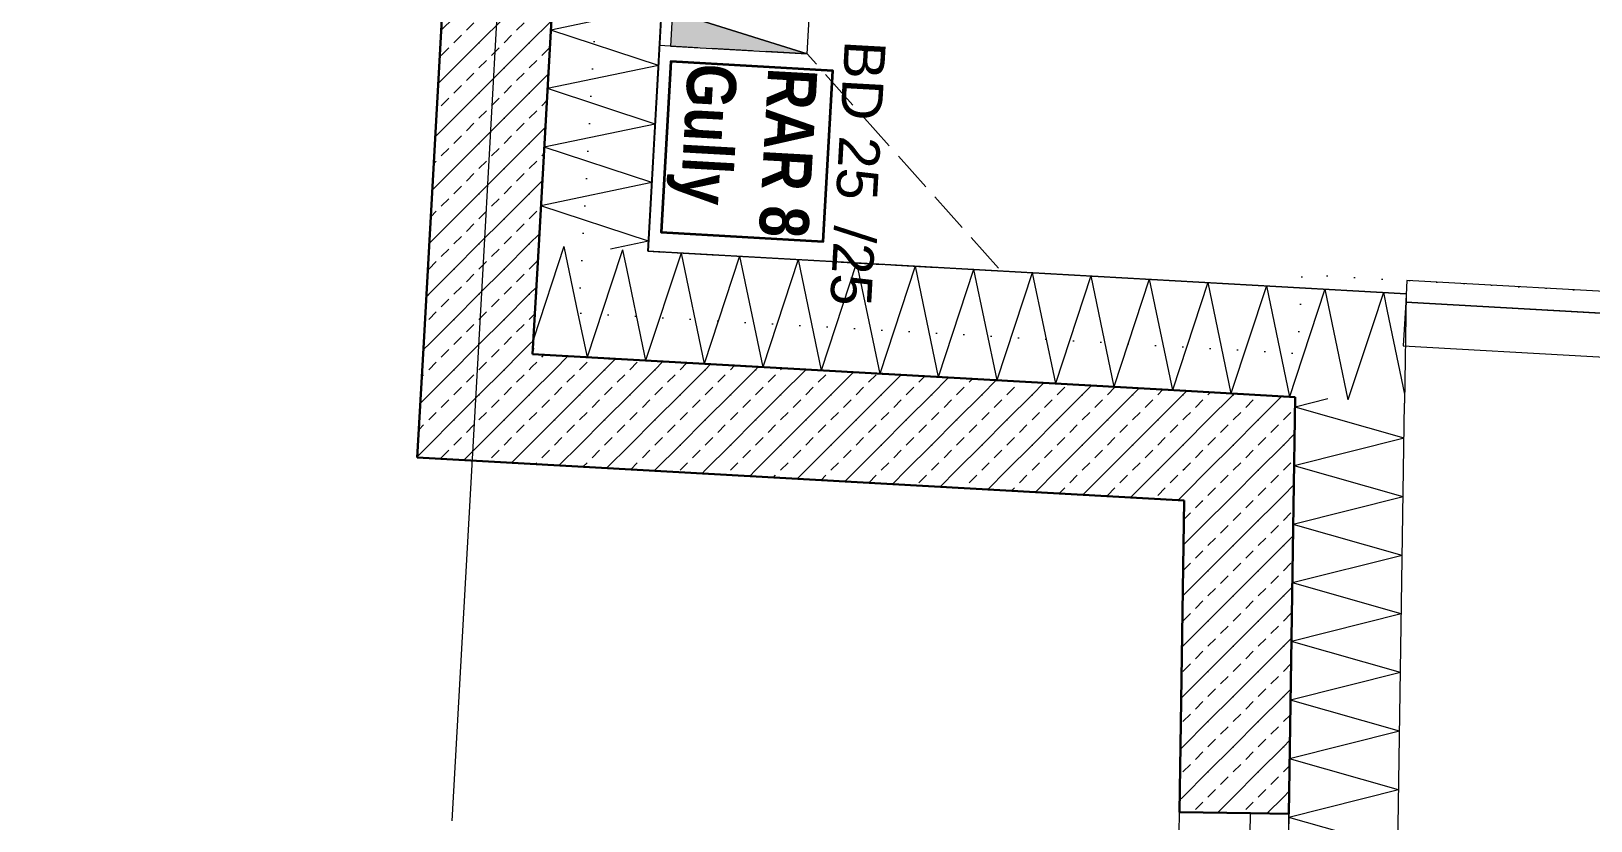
# Model space of a CAD drawing. Header units: metres. Extents: x -16782 to 57285, y -22997 to 18599.
# Drawn here: x 3111 to 5963, y 6047 to 7490 of the extents above; entities that cross this region are included whole.
import ezdxf
from ezdxf.enums import TextEntityAlignment as Align

# ---------------------------------------------------------------- set-up
doc = ezdxf.new("R2010")
doc.units = ezdxf.units.M
doc.header["$MEASUREMENT"] = 0
doc.set_wipeout_variables(frame=1)
for name, pattern in [('Punktlinie weit', [0.05, 0, -0.05]), ('Strichlinie eng', [0.1, 0.075, -0.025]), ('Wipeout_Contour', [1, 0, -1])]:
    doc.linetypes.add(name, pattern=pattern)
for name, color, linetype in [('110 Wand Aussen', 7, 'Continuous'), ('11__100 Achsraster', 7, 'Continuous'), ('141 Bruestung Glas', 7, 'Continuous'), ('210 Balkonplatte', 7, 'Continuous'), ('220 Bodenaufbau', 7, 'Continuous'), ('221 Gefälledämmung 3D', 7, 'Continuous'), ('710 Gully RAR', 7, 'Continuous'), ('810 Raumstempel', 7, 'Continuous'), ('870 Deckendurchbruchsymbol', 7, 'Continuous')]:
    doc.layers.add(name, color=color, linetype=linetype)
doc.styles.add('ERSTELLTER_STIL_1', font='ARIALN.TTF')
doc.styles.add('ERSTELLTER_STIL_2', font='arial.ttf')
doc.styles.add('ERSTELLTER_STIL_3', font='ARIALNB.TTF')
doc.styles.add('ERSTELLTER_STIL_4', font='arialbd.ttf')
doc.linetypes.add('Grenze Bezirk', pattern='A,0,[2,22HAUS116_408 STG1 _ 1.Stock_IndexB_2026-08-161.Shx,S=0.001587,R=0,X=0,Y=0],-0.25,0', length=0.25)
pattern_1 = [(45, (0, 0), (-0.04596194, 0.04596194), [0.0195, -0.013]), (45, (-0.02298, 0.02298), (-0.04596194, 0.04596194), [0.065, 0])]

# ---------------------------------------------------------------- blocks, each defined once
blk = doc.blocks.new('Decke_3_1', base_point=(-14.8205, 13.5588))
at = {"layer": '220 Bodenaufbau', "color": 7, "linetype": 'Punktlinie weit', "lineweight": 13, "flags": 128}
blk.add_lwpolyline([(-14.8205, 13.5588), (-15.0311, -0.1695), (-7.7603, -0.1697), (-7.7822, -1.5992), (-0.3113, -1.5994), (-0.1084, 11.6329), (1.3215, 11.611), (1.4285, 18.5944), (0.0351, 18.6723), (0.3059, 23.5153), (0.539, 27.6725), (-2.8904, 27.6317), (-14.1975, 28.1491), (-14.5278, 22.2551), (-14.747, 18.3416), (-14.7634, 17.2827), (-10.444, 17.0406), (-10.6425, 13.4947)], close=True, dxfattribs=at)
blk = doc.blocks.new('Balkon_015_2_1', base_point=(2.0753, 22.3107))
at = {"layer": '810 Raumstempel', "color": 253, "linetype": 'Continuous', "lineweight": 9, "true_color": 0x9f9f9f, "flags": 128}
blk.add_lwpolyline([(0.2453, 18.861), (1.6315, 18.7833), (1.6306, 18.7677), (2.5901, 18.7139), (2.9042, 24.3204), (0.5586, 24.4518)], close=True, dxfattribs=at)
at = {"layer": '810 Raumstempel', "color": 7, "lineweight": 13}
for tag, height, style, p in [('DUMMY_892', 0.1, 'ERSTELLTER_STIL_1', (1.6508, 23.7638)), ('DUMMY_891', 0.1, 'ERSTELLTER_STIL_1', (1.8155, 23.7638)), ('stFloorCovering', 0.1, 'ERSTELLTER_STIL_1', (1.8155, 23.7325)), ('ROOM_NAME', 0.125, 'ERSTELLTER_STIL_3', (2.0214, 23.7246)), ('DUMMY_890', 0.125, 'ERSTELLTER_STIL_3', (2.0214, 23.2813))]:
    blk.add_attdef(tag, text='', height=height, rotation=270, dxfattribs=dict(at, style=style)).set_placement(p, align=Align.TOP_LEFT)
blk = doc.blocks.new('*X464')
at = {"layer": '110 Wand Aussen', "color": 7, "linetype": 'Continuous', "lineweight": 5}
for p, q in [((1.4883, 18.591), (1.4283, 18.576)), ((1.6275, 18.5193), (1.4283, 18.576)), ((1.6275, 18.5193), (1.4267, 18.4688)), ((1.6258, 18.4121), (1.4267, 18.4688)), ((1.6258, 18.4121), (1.425, 18.3616)), ((1.6242, 18.305), (1.425, 18.3616)), ((1.6242, 18.305), (1.4234, 18.2545)), ((1.6225, 18.1978), (1.4234, 18.2545)), ((1.6225, 18.1978), (1.4217, 18.1473)), ((1.6209, 18.0906), (1.4217, 18.1473)), ((1.6209, 18.0906), (1.4201, 18.0401)), ((1.6192, 17.9835), (1.4201, 18.0401)), ((1.6192, 17.9835), (1.4184, 17.9329)), ((1.6176, 17.8763), (1.4184, 17.9329)), ((1.6176, 17.8763), (1.4168, 17.8258)), ((1.615, 17.7694), (1.4168, 17.8258))]:
    blk.add_line(p, q, dxfattribs=at)
blk = doc.blocks.new('Kombi-Fenster 2-Fl 27')
at = {"layer": '110 Wand Aussen', "color": 7, "linetype": 'Strichlinie eng', "lineweight": 13}
for p, q in [((-0.98, 0.03), (-0.28, 0.73)), ((0.98, 0.03), (0.14, 0.515))]:
    blk.add_line(p, q, dxfattribs=at)
at = {"layer": '110 Wand Aussen', "color": 7, "linetype": 'Continuous', "lineweight": 13}
for p, q in [((-1.06, 0.13), (1.06, 0.13)), ((-0.98, -0.03), (-0.98, 0.03)), ((-0.98, 0.03), (-0.91, 0.03)), ((-0.91, 0.03), (-0.06, 0.03)), ((-0.91, 0.03), (-0.91, -0.03)), ((-0.06, -0.03), (-0.06, 0.03)), ((-0.06, 0.03), (-0.01, 0.03)), ((-0.01, 0.03), (-0.01, 0)), ((-0.01, 0), (-0.01, 0.03)), ((-0.01, 0.03), (0.06, 0.03)), ((0.06, 0.03), (0.91, 0.03)), ((0.06, 0.03), (0.06, -0.03)), ((0.91, -0.03), (0.91, 0.03)), ((0.91, 0.03), (0.98, 0.03)), ((0.98, 0.03), (0.98, -0.03)), ((-1.06, 0), (-0.98, 0)), ((-0.98, 0), (-0.98, -0.03)), ((-0.91, 0.01), (-0.06, 0.01)), ((-0.01, 0), (0.01, 0)), ((0.01, 0), (-0.01, 0)), ((0.01, 0), (0.01, -0.03)), ((0.01, -0.03), (0.01, 0)), ((0.06, 0.01), (0.91, 0.01)), ((0.98, -0.03), (0.98, 0)), ((0.98, 0), (1.06, 0)), ((-0.06, -0.01), (-0.91, -0.01)), ((0.91, -0.01), (0.06, -0.01)), ((-0.98, -0.03), (-0.96, -0.03)), ((-0.91, -0.03), (-0.98, -0.03)), ((-0.96, -0.03), (-0.96, -0.07)), ((-0.06, -0.03), (-0.91, -0.03)), ((0.01, -0.03), (-0.06, -0.03)), ((0.06, -0.03), (0.01, -0.03)), ((0.91, -0.03), (0.06, -0.03)), ((0.98, -0.03), (0.91, -0.03)), ((0.96, -0.07), (0.96, -0.03)), ((0.96, -0.03), (0.98, -0.03)), ((-0.96, -0.07), (-1.06, -0.07)), ((-1, -0.07), (-1.06, -0.07)), ((-1, -0.07), (-1.06, -0.07)), ((-1, -0.27), (-1, -0.07)), ((0.96, -0.07), (-0.96, -0.07)), ((1.06, -0.07), (0.96, -0.07)), ((1, -0.07), (1.06, -0.07)), ((1, -0.07), (1.06, -0.07)), ((1, -0.27), (1, -0.07)), ((-1, -0.27), (1, -0.27))]:
    blk.add_line(p, q, dxfattribs=at)
at = {"layer": '110 Wand Aussen', "color": 7, "linetype": 'Continuous', "lineweight": 30}
for p, q in [((-1.06, 0), (-1.06, 0.13)), ((1.06, 0), (1.06, 0.13)), ((-1.06, -0.07), (-1.06, 0)), ((-1.06, -0.07), (-1.06, 0)), ((1.06, -0.07), (1.06, 0)), ((1.06, -0.07), (1.06, 0))]:
    blk.add_line(p, q, dxfattribs=at)
at = {"layer": '110 Wand Aussen', "color": 7, "linetype": 'Strichlinie eng', "lineweight": 13}
for centre, radius, start, end in [((-0.98, 0.03), 0.99, 0, 45), ((0.98, 0.03), 0.97, 150, 180)]:
    blk.add_arc(centre, radius, start, end, dxfattribs=at)
blk = doc.blocks.new('Wand_14_1', base_point=(1.519, 11.4479))
at = {"layer": '110 Wand Aussen', "linetype": 'Continuous', "lineweight": 0, "true_color": 0x000000}
h = blk.add_hatch(dxfattribs=at)
h.set_pattern_fill('BETON__BEWEHRT_SN46_0001', color=18, style=0, pattern_type=2)
h.set_pattern_definition(pattern_1)
h.paths.add_polyline_path([(1.2257, 18.4055), (1.2169, 17.8355), (1.3469, 17.8335), (1.4169, 17.8325), (1.4255, 18.3942)])
at = {"layer": '110 Wand Aussen', "color": 7, "linetype": 'Continuous', "lineweight": 30}
for p, q in [((1.4255, 18.3942), (1.4286, 18.5944)), ((1.4169, 17.8325), (1.4255, 18.3942)), ((1.3469, 17.8335), (1.2169, 17.8355)), ((1.4169, 17.8325), (1.3469, 17.8335))]:
    blk.add_line(p, q, dxfattribs=at)
at = {"layer": '110 Wand Aussen', "color": 7, "linetype": 'Continuous', "lineweight": 13}
blk.add_line((1.416, 17.7725), (1.4169, 17.8325), dxfattribs=at)
at = {"layer": '110 Wand Aussen', "color": 7, "linetype": 'Continuous', "lineweight": 13, "flags": 128}
blk.add_lwpolyline([(1.616, 17.7694), (1.6284, 18.5832)], dxfattribs=at)
at = {"layer": '110 Wand Aussen', "color": 7, "linetype": 'Continuous', "lineweight": 30, "flags": 128}
blk.add_lwpolyline([(1.2257, 18.4055), (1.2169, 17.8355)], dxfattribs=at)
at = {"layer": '110 Wand Aussen', "color": 7, "lineweight": 30}
blk.add_blockref('*X464', (0, 0), dxfattribs=at)
at = {"layer": '110 Wand Aussen', "color": 7, "linetype": 'Continuous', "lineweight": 13, "rotation": 89.12119309730059}
blk.add_blockref('Kombi-Fenster 2-Fl 27', (1.3307, 16.7736), dxfattribs=at)
blk = doc.blocks.new('Wand_26_1', base_point=(1.6318, 18.7876))
at = {"color": 254, "linetype": 'Wipeout_Contour', "lineweight": 0, "ltscale": 57.15257}
blk.add_wipeout([(2.593, 18.7538), (2.5531, 18.756), (2.5908, 18.7139)], dxfattribs=at).dxf.layer = '141 Bruestung Glas'
at = {"color": 254, "linetype": 'Wipeout_Contour', "lineweight": 0, "ltscale": 57.008174}
blk.add_wipeout([(2.6707, 18.7094), (2.5908, 18.7138), (2.6662, 18.6295)], dxfattribs=at).dxf.layer = '141 Bruestung Glas'
at = {"color": 254, "linetype": 'Wipeout_Contour', "lineweight": 0, "ltscale": 56.345129}
blk.add_wipeout([(2.5531, 18.756), (2.5509, 18.7161), (2.5908, 18.7139)], dxfattribs=at).dxf.layer = '141 Bruestung Glas'
at = {"color": 254, "linetype": 'Wipeout_Contour', "lineweight": 0, "ltscale": 75.555198}
blk.add_wipeout([(2.5531, 18.756), (1.6329, 18.8076), (1.6306, 18.7677), (2.5509, 18.7161)], dxfattribs=at).dxf.layer = '141 Bruestung Glas'
at = {"color": 254, "linetype": 'Wipeout_Contour', "lineweight": 0, "ltscale": 56.160792}
blk.add_wipeout([(2.5908, 18.7138), (2.5863, 18.634), (2.6662, 18.6295)], dxfattribs=at).dxf.layer = '141 Bruestung Glas'
at = {"layer": '141 Bruestung Glas', "color": 7, "linetype": 'Continuous', "lineweight": 13, "flags": 128}
blk.add_lwpolyline([(2.6662, 18.6295), (2.6707, 18.7094)], dxfattribs=at)
at = {"color": 254, "linetype": 'Wipeout_Contour', "lineweight": 0, "ltscale": 75.321622}
blk.add_wipeout([(2.5908, 18.7138), (1.6306, 18.7677), (1.6262, 18.6878), (2.5863, 18.634)], dxfattribs=at).dxf.layer = '141 Bruestung Glas'
at = {"layer": '141 Bruestung Glas', "color": 7, "linetype": 'Continuous', "lineweight": 13, "flags": 128}
blk.add_lwpolyline([(1.6262, 18.6878), (2.6662, 18.6295)], dxfattribs=at)
at = {"color": 254, "linetype": 'Wipeout_Contour', "lineweight": 0, "ltscale": 75.482041}
blk.add_wipeout([(1.6306, 18.7677), (1.6306, 18.7677), (2.5908, 18.7138), (2.5908, 18.7139)], dxfattribs=at).dxf.layer = '141 Bruestung Glas'
at = {"layer": '141 Bruestung Glas', "color": 7, "linetype": 'Continuous', "lineweight": 13}
for p, q in [((1.6306, 18.7677), (2.5908, 18.7138)), ((2.5908, 18.7139), (1.6306, 18.7677)), ((2.5908, 18.7138), (2.5908, 18.7138))]:
    blk.add_line(p, q, dxfattribs=at)
at = {"layer": '141 Bruestung Glas', "color": 7, "linetype": 'Continuous', "lineweight": 13, "flags": 128}
for points in [[(1.6329, 18.8076), (1.6306, 18.7677)], [(2.5531, 18.756), (1.6329, 18.8076)], [(1.6306, 18.7677), (1.6262, 18.6878)], [(1.6306, 18.7677), (1.6306, 18.7677)]]:
    blk.add_lwpolyline(points, dxfattribs=at)
blk = doc.blocks.new('Dachfläche_10_1', base_point=(0.5361, 19.2218))
at = {"layer": '221 Gefälledämmung 3D', "color": 32, "linetype": 'Strichlinie eng', "lineweight": 5, "true_color": 0xdd6f00, "flags": 128}
blk.add_lwpolyline([(0.5361, 19.2218), (0.2665, 19.2369), (0.2453, 18.861), (0.8909, 18.8248)], close=True, dxfattribs=at)
blk = doc.blocks.new('Dachfläche_12_1', base_point=(0.2453, 18.861))
at = {"layer": '220 Bodenaufbau', "color": 8, "linetype": 'Continuous', "lineweight": 5, "flags": 128}
blk.add_lwpolyline([(0.2453, 18.861), (1.6315, 18.7833), (1.6313, 18.7676), (2.5908, 18.7138), (2.9051, 24.3202), (0.5587, 24.4518)], close=True, dxfattribs=at)
blk = doc.blocks.new('Etikett_46_1', base_point=(0.2869, 19.2077))
at = {"layer": '710 Gully RAR', "color": 5, "linetype": 'Continuous', "lineweight": 35, "flags": 128}
blk.add_lwpolyline([(0.435, 19.1994), (0.2869, 19.2077), (0.2695, 18.8957), (0.4175, 18.8874), (0.5655, 18.8791), (0.583, 19.1911)], close=True, dxfattribs=at)
at = {"layer": '710 Gully RAR', "color": 5, "lineweight": 35, "char_height": 0.09, "attachment_point": 1, "rotation": 266.7915, "style": 'ERSTELLTER_STIL_3'}
for s, insert in [('\\A1;{\\pql;\\pt0,61;\\fArial Narrow|b1|i0|c0|p0;\\W1.000000;Gully\\fArial Narrow|b1|i0|c0|p0;\\W1.000000;\\A1{\\H.66x;\\S^  ;}\\fArial Narrow|b1|i0|c0|p0;\\W1.000000;\\fArial Narrow|b1|i0|c0|p0;\\W1.000000;\\A1{\\H.66x;\\S^  ;}\\fArial Narrow|b1|i0|c0|p0;\\W1.000000;\\fArial Narrow|b1|i0|c0|p0;\\W1.000000;\\fArial Narrow|b1|i0|c0|p0;\\W1.000000;\\fArial Narrow|b1|i0|c0|p0;\\W1.000000;\\fArial Narrow|b1|i0|c0|p0;\\W1.000000;\\fArial Narrow|b1|i0|c0|p0;\\W1.000000;\\fArial Narrow|b1|i0|c0|p0;\\W1.000000;\\A1{\\H.66x;\\S^  ;}\\fArial Narrow|b1|i0|c0|p0;\\W1.000000;\\fArial Narrow|b1|i0|c0|p0;\\W1.000000;\\A1{\\H.66x;\\S^  ;}\\fArial Narrow|b1|i0|c0|p0;\\W1.000000;\\fArial Narrow|b1|i0|c0|p0;\\W1.000000;\\fArial Narrow|b1|i0|c0|p0;\\W1.000000;\\fArial Narrow|b1|i0|c0|p0;\\W1.000000;\\fArial Narrow|b1|i0|c0|p0;\\W1.000000;\\fArial Narrow|b1|i0|c0|p0;\\W1.000000;\\fArial Narrow|b1|i0|c0|p0;\\W1.000000;\\A1{\\H.66x;\\S^  ;}\\fArial Narrow|b1|i0|c0|p0;\\W1.000000;\\fArial Narrow|b1|i0|c0|p0;\\W1.000000;\\A1{\\H.66x;\\S^  ;}\\fArial Narrow|b1|i0|c0|p0;\\W1.000000;\\fArial Narrow|b1|i0|c0|p0;\\W1.000000;\\fArial Narrow|b1|i0|c0|p0;\\W1.000000;\\fArial Narrow|b1|i0|c0|p0;\\W1.000000;\\fArial Narrow|b1|i0|c0|p0;\\W1.000000;\\fArial Narrow|b1|i0|c0|p0;\\W1.000000;\\fArial Narrow|b1|i0|c0|p0;\\W1.000000;\\A1{\\H.66x;\\S^  ;}\\fArial Narrow|b1|i0|c0|p0;\\W1.000000;\\fArial Narrow|b1|i0|c0|p0;\\W1.000000;\\A1{\\H.66x;\\S^  ;}\\fArial Narrow|b1|i0|c0|p0;\\W1.000000;\\fArial Narrow|b1|i0|c0|p0;\\W1.000000;\\fArial Narrow|b1|i0|c0|p0;\\W1.000000;\\fArial Narrow|b1|i0|c0|p0;\\W1.000000;\\fArial Narrow|b1|i0|c0|p0;\\W1.000000;\\fArial Narrow|b1|i0|c0|p0;\\W1.000000;\\fArial Narrow|b1|i0|c0|p0;\\W1.000000;\\A1{\\H.66x;\\S^  ;}\\fArial Narrow|b1|i0|c0|p0;\\W1.000000;\\fArial Narrow|b1|i0|c0|p0;\\W1.000000;\\A1{\\H.66x;\\S^  ;}\\fArial Narrow|b1|i0|c0|p0;\\W1.000000;\\fArial Narrow|b1|i0|c0|p0;\\W1.000000;\\fArial Narrow|b1|i0|c0|p0;\\W1.000000;\\fArial Narrow|b1|i0|c0|p0;\\W1.000000;\\fArial Narrow|b1|i0|c0|p0;\\W1.000000;\\fArial Narrow|b1|i0|c0|p0;\\W1.000000;\\fArial Narrow|b1|i0|c0|p0;\\W1.000000;\\A1{\\H.66x;\\S^  ;}\\fArial Narrow|b1|i0|c0|p0;\\W1.000000;}', (0.4084, 19.2009)), ('\\A1;{\\pql;\\pt0,61;\\fArial Narrow|b1|i0|c0|p0;\\W1.000000;RAR 8\\fArial Narrow|b1|i0|c0|p0;\\W1.000000;\\A1{\\H.66x;\\S^  ;}\\fArial Narrow|b1|i0|c0|p0;\\W1.000000;\\fArial Narrow|b1|i0|c0|p0;\\W1.000000;\\A1{\\H.66x;\\S^  ;}\\fArial Narrow|b1|i0|c0|p0;\\W1.000000;\\fArial Narrow|b1|i0|c0|p0;\\W1.000000;\\fArial Narrow|b1|i0|c0|p0;\\W1.000000;\\fArial Narrow|b1|i0|c0|p0;\\W1.000000;\\fArial Narrow|b1|i0|c0|p0;\\W1.000000;\\fArial Narrow|b1|i0|c0|p0;\\W1.000000;\\fArial Narrow|b1|i0|c0|p0;\\W1.000000;\\A1{\\H.66x;\\S^  ;}\\fArial Narrow|b1|i0|c0|p0;\\W1.000000;\\fArial Narrow|b1|i0|c0|p0;\\W1.000000;\\A1{\\H.66x;\\S^  ;}\\fArial Narrow|b1|i0|c0|p0;\\W1.000000;\\fArial Narrow|b1|i0|c0|p0;\\W1.000000;\\fArial Narrow|b1|i0|c0|p0;\\W1.000000;\\fArial Narrow|b1|i0|c0|p0;\\W1.000000;\\fArial Narrow|b1|i0|c0|p0;\\W1.000000;\\fArial Narrow|b1|i0|c0|p0;\\W1.000000;\\fArial Narrow|b1|i0|c0|p0;\\W1.000000;\\A1{\\H.66x;\\S^  ;}\\fArial Narrow|b1|i0|c0|p0;\\W1.000000;\\fArial Narrow|b1|i0|c0|p0;\\W1.000000;\\A1{\\H.66x;\\S^  ;}\\fArial Narrow|b1|i0|c0|p0;\\W1.000000;\\fArial Narrow|b1|i0|c0|p0;\\W1.000000;\\fArial Narrow|b1|i0|c0|p0;\\W1.000000;\\fArial Narrow|b1|i0|c0|p0;\\W1.000000;\\fArial Narrow|b1|i0|c0|p0;\\W1.000000;\\fArial Narrow|b1|i0|c0|p0;\\W1.000000;\\fArial Narrow|b1|i0|c0|p0;\\W1.000000;\\A1{\\H.66x;\\S^  ;}\\fArial Narrow|b1|i0|c0|p0;\\W1.000000;\\fArial Narrow|b1|i0|c0|p0;\\W1.000000;\\A1{\\H.66x;\\S^  ;}\\fArial Narrow|b1|i0|c0|p0;\\W1.000000;\\fArial Narrow|b1|i0|c0|p0;\\W1.000000;\\fArial Narrow|b1|i0|c0|p0;\\W1.000000;\\fArial Narrow|b1|i0|c0|p0;\\W1.000000;\\fArial Narrow|b1|i0|c0|p0;\\W1.000000;\\fArial Narrow|b1|i0|c0|p0;\\W1.000000;\\fArial Narrow|b1|i0|c0|p0;\\W1.000000;\\A1{\\H.66x;\\S^  ;}\\fArial Narrow|b1|i0|c0|p0;\\W1.000000;\\fArial Narrow|b1|i0|c0|p0;\\W1.000000;\\A1{\\H.66x;\\S^  ;}\\fArial Narrow|b1|i0|c0|p0;\\W1.000000;\\fArial Narrow|b1|i0|c0|p0;\\W1.000000;\\fArial Narrow|b1|i0|c0|p0;\\W1.000000;\\fArial Narrow|b1|i0|c0|p0;\\W1.000000;\\fArial Narrow|b1|i0|c0|p0;\\W1.000000;\\fArial Narrow|b1|i0|c0|p0;\\W1.000000;\\fArial Narrow|b1|i0|c0|p0;\\W1.000000;\\A1{\\H.66x;\\S^  ;}\\fArial Narrow|b1|i0|c0|p0;\\W1.000000;}', (0.5551, 19.1926))]:
    blk.add_mtext(s, dxfattribs=dict(at, insert=insert))
at = {"layer": '710 Gully RAR', "color": 5, "lineweight": 35, "style": 'ERSTELLTER_STIL_3'}
for tag, p in [('DUMMY_125', (0.435, 19.1994)), ('DUMMY_124', (0.583, 19.1911))]:
    blk.add_attdef(tag, text='', height=0.09, rotation=266.7915, dxfattribs=at).set_placement(p, align=Align.TOP_LEFT)
blk = doc.blocks.new('Decke_52_1', base_point=(0.2392, 20.895))
at = {"layer": '210 Balkonplatte', "color": 139, "linetype": 'Punktlinie weit', "lineweight": 13, "true_color": 0x2c655e, "flags": 128}
blk.add_lwpolyline([(0.2392, 20.895), (0.1187, 18.7479), (1.4331, 18.6743), (1.4411, 18.8183), (2.5531, 18.756), (2.8629, 24.2825), (0.4366, 24.4185)], close=True, dxfattribs=at)
blk = doc.blocks.new('*X1063')
at = {"layer": '110 Wand Aussen', "color": 7, "linetype": 'Continuous', "lineweight": 5}
for p, q in [((0.0917, 18.8696), (0.0359, 18.7003)), ((0.0917, 18.8696), (0.1173, 18.7467)), ((0.1987, 18.8637), (0.178, 18.801)), ((0.1987, 18.8637), (0.2065, 18.8264))]:
    blk.add_line(p, q, dxfattribs=at)
blk = doc.blocks.new('*X1064')
at = {"layer": '110 Wand Aussen', "color": 7, "linetype": 'Continuous', "lineweight": 5}
for p, q in [((1.597, 18.7512), (1.6287, 18.5994)), ((1.5703, 18.7263), (1.5251, 18.589)), ((1.5085, 18.6688), (1.5251, 18.589))]:
    blk.add_line(p, q, dxfattribs=at)
blk = doc.blocks.new('*X1065')
at = {"layer": '110 Wand Aussen', "color": 7, "linetype": 'Continuous', "lineweight": 5}
for p, q in [((1.4828, 18.7917), (1.4291, 18.6284)), ((1.4828, 18.7917), (1.5085, 18.6688)), ((1.5898, 18.7857), (1.5703, 18.7263)), ((1.5898, 18.7857), (1.597, 18.7512))]:
    blk.add_line(p, q, dxfattribs=at)
blk = doc.blocks.new('*X1066')
at = {"layer": '110 Wand Aussen', "color": 7, "linetype": 'Continuous', "lineweight": 5}
for p, q in [((0.3057, 18.8577), (0.241, 18.661)), ((0.3057, 18.8577), (0.348, 18.655)), ((0.4127, 18.8517), (0.348, 18.655)), ((0.4127, 18.8517), (0.455, 18.649)), ((0.5197, 18.8457), (0.455, 18.649)), ((0.5197, 18.8457), (0.562, 18.643)), ((0.6267, 18.8397), (0.562, 18.643)), ((0.6267, 18.8397), (0.669, 18.637)), ((0.7337, 18.8337), (0.669, 18.637)), ((0.7337, 18.8337), (0.776, 18.631)), ((0.8407, 18.8277), (0.776, 18.631)), ((0.8407, 18.8277), (0.8831, 18.625)), ((0.9478, 18.8217), (0.8831, 18.625)), ((0.9478, 18.8217), (0.9901, 18.619)), ((1.0548, 18.8157), (0.9901, 18.619)), ((1.0548, 18.8157), (1.0971, 18.613)), ((1.1618, 18.8097), (1.0971, 18.613)), ((1.1618, 18.8097), (1.2041, 18.607)), ((1.2688, 18.8037), (1.2041, 18.607)), ((1.2688, 18.8037), (1.3111, 18.601)), ((1.3758, 18.7977), (1.3111, 18.601)), ((1.3758, 18.7977), (1.4181, 18.595)), ((0.2355, 18.6872), (0.241, 18.661)), ((1.4291, 18.6284), (1.4181, 18.595))]:
    blk.add_line(p, q, dxfattribs=at)
blk = doc.blocks.new('*X1067')
at = {"layer": '110 Wand Aussen', "color": 7, "linetype": 'Continuous', "lineweight": 5}
for p, q in [((0.2065, 18.8264), (0.2355, 18.6872)), ((0.178, 18.801), (0.134, 18.667)), ((0.1173, 18.7467), (0.134, 18.667))]:
    blk.add_line(p, q, dxfattribs=at)
blk = doc.blocks.new('Wand_199_1', base_point=(0.2453, 18.861))
at = {"layer": '110 Wand Aussen', "linetype": 'Continuous', "lineweight": 0, "true_color": 0x000000}
h = blk.add_hatch(dxfattribs=at)
h.set_pattern_fill('BETON__BEWEHRT_SN46_0001', color=18, style=0, pattern_type=2)
h.set_pattern_definition(pattern_1)
h.paths.add_polyline_path([(-0.1765, 18.4841), (0.0344, 18.6725), (-0.1653, 18.6837)])
h = blk.add_hatch(dxfattribs=at)
h.set_pattern_fill('BETON__BEWEHRT_SN46_0001', color=18, style=0, pattern_type=2)
h.set_pattern_definition(pattern_1)
h.paths.add_polyline_path([(0.0344, 18.6725), (-0.1765, 18.4841), (0.0232, 18.4729)])
h = blk.add_hatch(dxfattribs=at)
h.set_pattern_fill('BETON__BEWEHRT_SN46_0001', color=18, style=0, pattern_type=2)
h.set_pattern_definition(pattern_1)
h.paths.add_polyline_path([(0.0344, 18.6725), (0.0232, 18.4729), (1.2257, 18.4055), (1.2287, 18.6056)])
h = blk.add_hatch(dxfattribs=at)
h.set_pattern_fill('BETON__BEWEHRT_SN46_0001', color=18, style=0, pattern_type=2)
h.set_pattern_definition(pattern_1)
h.paths.add_polyline_path([(1.2287, 18.6056), (1.2257, 18.4055), (1.4286, 18.5944)])
h = blk.add_hatch(dxfattribs=at)
h.set_pattern_fill('BETON__BEWEHRT_SN46_0001', color=18, style=0, pattern_type=2)
h.set_pattern_definition(pattern_1)
h.paths.add_polyline_path([(1.2257, 18.4055), (1.4255, 18.3942), (1.4286, 18.5944)])
at = {"layer": '110 Wand Aussen', "color": 7, "linetype": 'Continuous', "lineweight": 30}
for p, q in [((0.0456, 18.8722), (0.0344, 18.6725)), ((1.2287, 18.6056), (0.0344, 18.6725)), ((1.4286, 18.5944), (1.2287, 18.6056)), ((1.4255, 18.3942), (1.4286, 18.5944))]:
    blk.add_line(p, q, dxfattribs=at)
at = {"layer": '110 Wand Aussen', "color": 7, "linetype": 'Continuous', "lineweight": 13, "flags": 128}
for points in [[(1.6315, 18.7833), (0.2453, 18.861)], [(1.6315, 18.7833), (1.6284, 18.5832)]]:
    blk.add_lwpolyline(points, dxfattribs=at)
at = {"layer": '110 Wand Aussen', "color": 7, "linetype": 'Continuous', "lineweight": 30, "flags": 128}
for points in [[(-0.1765, 18.4841), (-0.1653, 18.6837)], [(-0.1765, 18.4841), (1.2257, 18.4055)]]:
    blk.add_lwpolyline(points, dxfattribs=at)
at = {"layer": '110 Wand Aussen', "color": 7, "lineweight": 30}
for name in ['*X1063', '*X1066', '*X1067', '*X1065', '*X1064']:
    blk.add_blockref(name, (0, 0), dxfattribs=at)
blk = doc.blocks.new('*X1112')
at = {"layer": '110 Wand Aussen', "color": 7, "linetype": 'Continuous', "lineweight": 5}
for p, q in [((0.2403, 19.83), (0.0976, 19.8002)), ((0.2943, 19.7355), (0.0976, 19.8002)), ((0.2943, 19.7355), (0.0916, 19.6932)), ((0.2883, 19.6285), (0.0916, 19.6932)), ((0.2883, 19.6285), (0.0856, 19.5862)), ((0.2823, 19.5215), (0.0856, 19.5862)), ((0.2823, 19.5215), (0.0796, 19.4792)), ((0.2763, 19.4145), (0.0796, 19.4792)), ((0.2763, 19.4145), (0.0736, 19.3722)), ((0.2703, 19.3075), (0.0736, 19.3722)), ((0.2703, 19.3075), (0.0676, 19.2652)), ((0.2643, 19.2005), (0.0676, 19.2652)), ((0.2643, 19.2005), (0.0616, 19.1582)), ((0.2583, 19.0935), (0.0616, 19.1582)), ((0.2583, 19.0935), (0.0556, 19.0511)), ((0.2523, 18.9864), (0.0556, 19.0511)), ((0.2523, 18.9864), (0.0496, 18.9441)), ((0.2463, 18.8794), (0.0496, 18.9441)), ((0.2463, 18.8794), (0.1766, 18.8649))]:
    blk.add_line(p, q, dxfattribs=at)
blk = doc.blocks.new('Wand_226_1', base_point=(0.2453, 18.861))
at = {"layer": '110 Wand Aussen', "linetype": 'Continuous', "lineweight": 0, "true_color": 0x000000}
h = blk.add_hatch(dxfattribs=at)
h.set_pattern_fill('BETON__BEWEHRT_SN46_0001', color=18, style=0, pattern_type=2)
h.set_pattern_definition(pattern_1)
h.paths.add_polyline_path([(-0.1653, 18.6837), (0.0344, 18.6725), (0.0964, 19.778), (-0.0534, 19.7864), (-0.1033, 19.7892)])
at = {"layer": '110 Wand Aussen', "color": 7, "linetype": 'Continuous', "lineweight": 30}
for q in [(0.0964, 19.778), (0.0344, 18.6725)]:
    blk.add_line((0.0456, 18.8722), q, dxfattribs=at)
at = {"layer": '110 Wand Aussen', "color": 7, "linetype": 'Continuous', "lineweight": 13, "flags": 128}
blk.add_lwpolyline([(0.2453, 18.861), (0.2994, 19.8267)], dxfattribs=at)
at = {"layer": '110 Wand Aussen', "color": 7, "linetype": 'Continuous', "lineweight": 30, "flags": 128}
blk.add_lwpolyline([(-0.1033, 19.7892), (-0.1653, 18.6837)], dxfattribs=at)
at = {"layer": '110 Wand Aussen', "color": 7, "lineweight": 30}
blk.add_blockref('*X1112', (0, 0), dxfattribs=at)
blk = doc.blocks.new('Standard-Rastermarker_21')
at = {"layer": '11__100 Achsraster', "color": 8, "linetype": 'Grenze Bezirk', "lineweight": 5}
for p, q in [((1, 0), (11.058, 0)), ((11.058, 0), (12.058, 0))]:
    blk.add_line(p, q, dxfattribs=at)
at = {"layer": '11__100 Achsraster', "color": 8, "lineweight": 5, "style": 'ERSTELLTER_STIL_4'}
blk.add_attdef('AC_MarkerText_1', text='', height=0.2, rotation=3.2085, dxfattribs=at).set_placement((-0.2582, 0.0998), align=Align.TOP_CENTER)
blk = doc.blocks.new('Bodendurchbruch Symbol 27[268]_1', base_point=(0.3005, 19.4854))
at = {"layer": '870 Deckendurchbruchsymbol', "linetype": 'Continuous', "lineweight": 13, "true_color": 0xd40000}
blk.add_hatch(color=12, dxfattribs=at).paths.add_polyline_path([(0.3005, 19.4854), (0.2865, 19.2358), (0.5361, 19.2218), (0.3397, 19.2834)])
at = {"layer": '870 Deckendurchbruchsymbol', "color": 12, "linetype": 'Continuous', "lineweight": 13, "true_color": 0xd40000, "flags": 128}
for points in [[(0.3005, 19.4854), (0.2865, 19.2358), (0.5361, 19.2218), (0.3397, 19.2834)], [(0.3397, 19.2834), (0.5361, 19.2218), (0.5501, 19.4714), (0.3005, 19.4854)]]:
    blk.add_lwpolyline(points, close=True, dxfattribs=at)
at = {"layer": '870 Deckendurchbruchsymbol', "color": 12, "lineweight": 13, "true_color": 0xcc0000, "insert": (0.5688, 18.9874), "char_height": 0.075, "attachment_point": 8, "rotation": 266.7915, "style": 'ERSTELLTER_STIL_2'}
blk.add_mtext('\\A1;{\\pqc;\\pt0;\\fArial|b0|i0|c0|p0;\\W1.000000;BD 25\\fArial|b0|i0|c0|p0;\\W1.000000;\\A1{\\H.66x;\\S^  ;}\\fArial|b0|i0|c0|p0;\\W1.000000; /25\\fArial|b0|i0|c0|p0;\\W1.000000;\\A1{\\H.66x;\\S^  ;}\\fArial|b0|i0|c0|p0;\\W1.000000;\\fArial|b0|i0|c0|p0;\\W1.000000;\\A1{\\H.66x;\\S^  ;}}', dxfattribs=at)

msp = doc.modelspace()

# ---------------------------------------------------------------- block references
at = {"layer": '110 Wand Aussen', "color": 7, "lineweight": 30, "xscale": 1000, "yscale": 1000, "zscale": 1000}
for name, p in [('Wand_226_1', (4238.863, 7087.938)), ('Wand_14_1', (5512.596, -325.188))]:
    msp.add_blockref(name, p, dxfattribs=at)
at = {"layer": '11__100 Achsraster', "color": 7, "linetype": 'Continuous', "lineweight": 18, "xscale": 1000, "yscale": 1000, "zscale": 1000, "rotation": 266.7914836001973}
msp.add_blockref('Standard-Rastermarker_21', (4554.903, 18085.719), dxfattribs=at)
at = {"layer": '220 Bodenaufbau', "color": 7, "linetype": 'Punktlinie weit', "lineweight": 13, "xscale": 1000, "yscale": 1000, "zscale": 1000}
msp.add_blockref('Decke_3_1', (-10826.948, 1785.685), dxfattribs=at)
at = {"layer": '221 Gefälledämmung 3D', "color": 32, "linetype": 'Strichlinie eng', "lineweight": 5, "true_color": 0xdd6f00, "xscale": 1000, "yscale": 1000, "zscale": 1000}
msp.add_blockref('Dachfläche_10_1', (4529.697, 7448.694), dxfattribs=at)
at = {"layer": '710 Gully RAR', "color": 5, "linetype": 'Continuous', "lineweight": 35, "xscale": 1000, "yscale": 1000, "zscale": 1000}
msp.add_blockref('Etikett_46_1', (4280.546, 7434.565), dxfattribs=at)
at = {"layer": '810 Raumstempel', "color": 7, "linetype": 'Continuous', "lineweight": 13, "xscale": 1000, "yscale": 1000, "zscale": 1000}
msp.add_blockref('Balkon_015_2_1', (6068.866, 10537.605), dxfattribs=at)
at = {"layer": '870 Deckendurchbruchsymbol', "color": 12, "linetype": 'Continuous', "lineweight": 13, "true_color": 0xd40000, "xscale": 1000, "yscale": 1000, "zscale": 1000}
msp.add_blockref('Bodendurchbruch Symbol 27[268]_1', (4294.082, 7712.295), dxfattribs=at)

# ---------------------------------------------------------------- next in the draw order: block references
at = {"layer": '141 Bruestung Glas', "color": 7, "lineweight": 30, "xscale": 1000, "yscale": 1000, "zscale": 1000}
msp.add_blockref('Wand_26_1', (5625.357, 7014.521), dxfattribs=at)

# ---------------------------------------------------------------- next in the draw order: block references
at = {"layer": '110 Wand Aussen', "color": 7, "lineweight": 30, "xscale": 1000, "yscale": 1000, "zscale": 1000}
msp.add_blockref('Wand_199_1', (4238.863, 7087.938), dxfattribs=at)
at = {"layer": '210 Balkonplatte', "color": 139, "linetype": 'Punktlinie weit', "lineweight": 13, "true_color": 0x2c655e, "xscale": 1000, "yscale": 1000, "zscale": 1000}
msp.add_blockref('Decke_52_1', (4232.842, 9121.916), dxfattribs=at)
at = {"layer": '220 Bodenaufbau', "color": 8, "linetype": 'Continuous', "lineweight": 5, "xscale": 1000, "yscale": 1000, "zscale": 1000}
msp.add_blockref('Dachfläche_12_1', (4238.916, 7087.935), dxfattribs=at)

doc.saveas('drawing.dxf')
